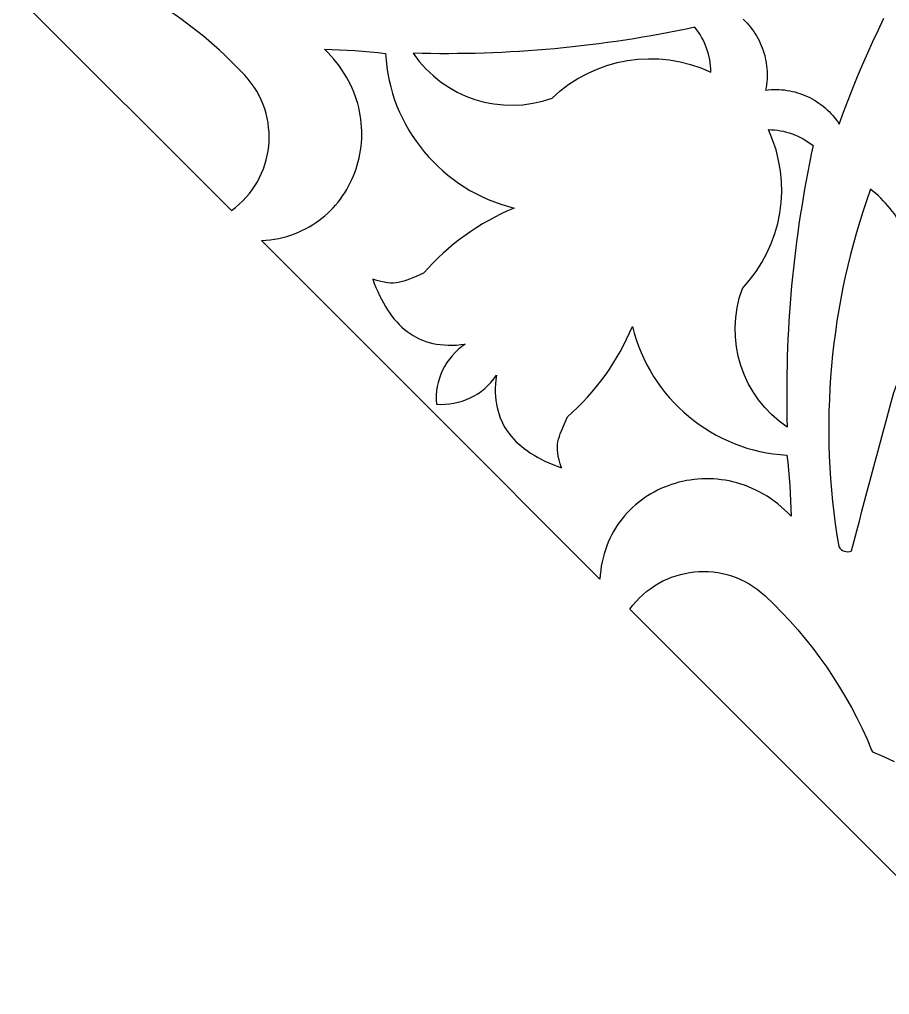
# Model space of a CAD drawing. Extents: x 3927 to 5087, y -513 to 1114.
# Drawn here: x 4720.4 to 4796.1, y 333.5 to 418.3 of the extents above; entities that cross this region are included whole.
import ezdxf

# ---------------------------------------------------------------- set-up
doc = ezdxf.new("R2010")
doc.units = 0
doc.layers.add('LAYER_1', color=18, linetype='CONTINUOUS')

msp = doc.modelspace()

# ---------------------------------------------------------------- linework, layer by layer
at = {"layer": 'LAYER_1'}
msp.add_lwpolyline([(4720.359, 420.159), (4738.805, 401.713), (4739.155, 401.979), (4739.486, 402.26), (4739.797, 402.556), (4740.09, 402.866), (4740.362, 403.188), (4740.615, 403.522), (4740.849, 403.867), (4741.062, 404.222), (4741.256, 404.587), (4741.429, 404.959), (4741.583, 405.339), (4741.716, 405.726), (4741.829, 406.118), (4741.921, 406.516), (4741.993, 406.917), (4742.044, 407.321), (4742.075, 407.727), (4742.084, 408.135), (4742.073, 408.543), (4742.04, 408.95), (4741.986, 409.356), (4741.911, 409.76), (4741.815, 410.161), (4741.697, 410.557), (4741.558, 410.949), (4741.397, 411.335), (4741.214, 411.714), (4741.009, 412.086), (4740.782, 412.449), (4740.533, 412.803), (4740.261, 413.147), (4739.968, 413.48, 0.129946), (4723.41, 423.876)], format="xyb", dxfattribs=at)
for points in [[(4783.345, 418.349), (4783.513, 418.184), (4783.675, 418.014), (4783.83, 417.839), (4783.978, 417.66), (4784.12, 417.475), (4784.254, 417.287), (4784.382, 417.094), (4784.503, 416.897), (4784.616, 416.696), (4784.723, 416.492), (4784.822, 416.284), (4784.914, 416.073), (4784.999, 415.859), (4785.076, 415.642), (4785.145, 415.423), (4785.207, 415.201), (4785.262, 414.977), (4785.308, 414.751), (4785.347, 414.524), (4785.378, 414.295), (4785.401, 414.064), (4785.416, 413.832), (4785.422, 413.599), (4785.421, 413.366), (4785.411, 413.132), (4785.393, 412.897), (4785.366, 412.663), (4785.331, 412.428), (4785.288, 412.194), (4785.525, 412.22), (4785.761, 412.238), (4785.997, 412.247), (4786.232, 412.248), (4786.467, 412.24), (4786.7, 412.224), (4786.931, 412.2), (4787.161, 412.169), (4787.389, 412.129), (4787.616, 412.081), (4787.84, 412.026), (4788.062, 411.962), (4788.281, 411.892), (4788.498, 411.814), (4788.711, 411.728), (4788.922, 411.635), (4789.129, 411.535), (4789.332, 411.428), (4789.532, 411.313), (4789.728, 411.192), (4789.92, 411.064), (4790.107, 410.929), (4790.29, 410.787), (4790.469, 410.639), (4790.642, 410.484), (4790.81, 410.323), (4790.973, 410.155), (4791.131, 409.982), (4791.283, 409.802), (4791.428, 409.616), (4791.568, 409.424), (4791.702, 409.226), (4792.081, 410.272), (4792.473, 411.313), (4792.878, 412.348), (4793.297, 413.378), (4793.73, 414.402), (4794.175, 415.42), (4794.634, 416.432), (4795.106, 417.438), (4795.591, 418.437)], [(4806.996, 333.522), (4790.237, 350.281), (4790.101, 350.416), (4773.478, 367.039), (4773.744, 367.39), (4774.026, 367.721), (4774.321, 368.032), (4774.631, 368.324), (4774.953, 368.597), (4775.287, 368.85), (4775.632, 369.084), (4775.987, 369.297), (4776.352, 369.491), (4776.724, 369.664), (4777.104, 369.818), (4777.491, 369.951), (4777.884, 370.064), (4778.281, 370.156), (4778.682, 370.228), (4779.086, 370.279), (4779.492, 370.309), (4779.9, 370.319), (4780.308, 370.307), (4780.715, 370.275), (4781.121, 370.221), (4781.525, 370.146), (4781.926, 370.05), (4782.322, 369.932), (4782.714, 369.793), (4783.1, 369.631), (4783.479, 369.448), (4783.851, 369.243), (4784.214, 369.017), (4784.568, 368.768), (4784.912, 368.496), (4785.245, 368.203), (4785.99, 367.488), (4786.714, 366.754), (4787.417, 366.002), (4788.099, 365.232), (4788.759, 364.445), (4789.397, 363.641), (4790.014, 362.82), (4790.608, 361.984), (4791.179, 361.132), (4791.727, 360.266), (4792.252, 359.384), (4792.753, 358.489), (4793.231, 357.58), (4793.684, 356.658), (4794.113, 355.724), (4794.518, 354.777), (4794.58, 354.624), (4795.538, 354.219), (4796.484, 353.79)]]:
    msp.add_lwpolyline(points, dxfattribs=at)
for points in [[(4754.625, 415.399, 0.343348), (4766.706, 411.5, -0.30826), (4780.52, 413.762, 0.170224), (4779.124, 417.661, -0.060362)], [(4787.164, 382.859, -0.343348), (4783.265, 394.941, 0.30826), (4785.527, 408.755, -0.170224), (4789.426, 407.359, 0.060362)], [(4797.415, 399.876, 0.115328), (4794.412, 403.573, 0.128981), (4791.647, 372.496, 0.4), (4792.776, 372.12, -0.004418), (4796.453, 385.899, 0.149279)]]:
    msp.add_lwpolyline(points, format="xyb", close=True, dxfattribs=at)
msp.add_lwpolyline([(4756.142, 384.376), (4741.415, 399.103), (4741.802, 399.13), (4742.181, 399.171), (4742.553, 399.226), (4742.918, 399.294), (4743.275, 399.376), (4743.624, 399.47), (4743.966, 399.577), (4744.3, 399.696), (4744.626, 399.826), (4744.943, 399.968), (4745.253, 400.121), (4745.554, 400.285), (4745.847, 400.46), (4746.131, 400.645), (4746.406, 400.839), (4746.673, 401.043), (4746.931, 401.257), (4747.18, 401.479), (4747.419, 401.71), (4747.65, 401.949), (4747.871, 402.196), (4748.082, 402.45), (4748.284, 402.712), (4748.476, 402.981), (4748.659, 403.256), (4748.831, 403.538), (4748.994, 403.826), (4749.146, 404.119), (4749.288, 404.418), (4749.419, 404.722), (4749.54, 405.03), (4749.651, 405.343), (4749.75, 405.66), (4749.839, 405.981), (4749.917, 406.305), (4749.984, 406.632), (4750.039, 406.962), (4750.084, 407.294), (4750.116, 407.629), (4750.138, 407.965), (4750.147, 408.303), (4750.145, 408.642), (4750.131, 408.981), (4750.105, 409.322), (4750.067, 409.662), (4750.017, 410.003), (4749.954, 410.343), (4749.879, 410.682), (4749.791, 411.02), (4749.691, 411.356), (4749.578, 411.691), (4749.452, 412.024), (4749.312, 412.354), (4749.16, 412.682), (4748.995, 413.007), (4748.816, 413.328), (4748.623, 413.646), (4748.417, 413.96), (4748.198, 414.269), (4747.964, 414.574), (4747.717, 414.873), (4747.455, 415.168), (4747.179, 415.457), (4746.889, 415.74), (4747.555, 415.724), (4748.221, 415.699), (4748.887, 415.667), (4749.553, 415.626), (4750.219, 415.577), (4750.884, 415.519), (4751.549, 415.453), (4752.214, 415.379), (4752.255, 414.783), (4752.321, 414.193), (4752.411, 413.609), (4752.526, 413.032), (4752.663, 412.461), (4752.823, 411.899), (4753.006, 411.345), (4753.21, 410.8), (4753.436, 410.264), (4753.683, 409.738), (4753.95, 409.224), (4754.237, 408.72), (4754.544, 408.229), (4754.869, 407.749), (4755.213, 407.283), (4755.575, 406.831), (4755.954, 406.393), (4756.351, 405.97), (4756.763, 405.562), (4757.192, 405.17), (4757.636, 404.795), (4758.095, 404.437), (4758.569, 404.096), (4759.057, 403.775), (4759.558, 403.472), (4760.072, 403.188), (4760.599, 402.925), (4761.138, 402.683), (4761.688, 402.462), (4762.25, 402.262), (4762.822, 402.086), (4763.404, 401.932), (4762.839, 401.687), (4762.282, 401.426), (4761.734, 401.15), (4761.195, 400.859), (4760.665, 400.553), (4760.145, 400.233), (4759.635, 399.898), (4759.135, 399.549), (4758.645, 399.186), (4758.165, 398.809), (4757.697, 398.419), (4757.24, 398.015), (4756.795, 397.598), (4756.361, 397.167), (4755.939, 396.724), (4755.53, 396.269), (4754.869, 395.99), (4754.31, 395.756), (4754.057, 395.658), (4753.817, 395.574), (4753.584, 395.506), (4753.355, 395.454), (4753.124, 395.42), (4752.887, 395.404), (4752.64, 395.407), (4752.379, 395.431), (4752.098, 395.477), (4751.794, 395.546), (4751.461, 395.638), (4751.096, 395.755), (4751.236, 395.38), (4751.382, 395.017), (4751.533, 394.664), (4751.691, 394.323), (4751.854, 393.993), (4752.024, 393.676), (4752.201, 393.37), (4752.384, 393.076), (4752.574, 392.795), (4752.77, 392.526), (4752.974, 392.269), (4753.185, 392.026), (4753.403, 391.795), (4753.629, 391.577), (4753.863, 391.373), (4754.104, 391.182), (4754.353, 391.005), (4754.61, 390.842), (4754.876, 390.692), (4755.15, 390.557), (4755.433, 390.436), (4755.724, 390.329), (4756.024, 390.237), (4756.333, 390.16), (4756.651, 390.098), (4756.979, 390.051), (4757.316, 390.019), (4757.662, 390.002), (4758.019, 390.002), (4758.385, 390.017), (4758.761, 390.048), (4759.148, 390.095), (4758.832, 389.868), (4758.536, 389.624), (4758.259, 389.362), (4758.002, 389.083), (4757.766, 388.79), (4757.551, 388.482), (4757.357, 388.161), (4757.185, 387.829), (4757.035, 387.485), (4756.907, 387.132), (4756.802, 386.77), (4756.72, 386.401), (4756.662, 386.025), (4756.628, 385.644), (4756.618, 385.259), (4756.634, 384.871), (4757.022, 384.855), (4757.407, 384.864), (4757.788, 384.898), (4758.164, 384.955), (4758.533, 385.037), (4758.895, 385.141), (4759.248, 385.269), (4759.592, 385.419), (4759.925, 385.591), (4760.246, 385.785), (4760.554, 386), (4760.848, 386.237), (4761.126, 386.493), (4761.389, 386.77), (4761.633, 387.067), (4761.86, 387.382), (4761.813, 386.996), (4761.782, 386.62), (4761.767, 386.253), (4761.768, 385.897), (4761.784, 385.551), (4761.816, 385.214), (4761.863, 384.886), (4761.925, 384.568), (4762.003, 384.259), (4762.095, 383.959), (4762.201, 383.667), (4762.322, 383.385), (4762.458, 383.111), (4762.607, 382.845), (4762.77, 382.588), (4762.948, 382.339), (4763.138, 382.097), (4763.343, 381.864), (4763.56, 381.638), (4763.791, 381.42), (4764.034, 381.209), (4764.291, 381.005), (4764.56, 380.808), (4764.841, 380.619), (4765.135, 380.436), (4765.441, 380.259), (4765.758, 380.089), (4766.088, 379.926), (4766.429, 379.768), (4766.782, 379.617), (4767.146, 379.471), (4767.521, 379.331), (4767.403, 379.696), (4767.311, 380.028), (4767.242, 380.333), (4767.197, 380.613), (4767.172, 380.875), (4767.169, 381.122), (4767.185, 381.359), (4767.219, 381.589), (4767.271, 381.819), (4767.339, 382.052), (4767.423, 382.292), (4767.521, 382.545), (4767.755, 383.104), (4768.034, 383.765), (4768.49, 384.174), (4768.933, 384.596), (4769.363, 385.03), (4769.78, 385.475), (4770.184, 385.932), (4770.574, 386.4), (4770.951, 386.88), (4771.314, 387.369), (4771.663, 387.87), (4771.998, 388.38), (4772.318, 388.9), (4772.624, 389.43), (4772.915, 389.969), (4773.191, 390.517), (4773.452, 391.074), (4773.697, 391.639), (4773.851, 391.057), (4774.027, 390.485), (4774.227, 389.923), (4774.448, 389.373), (4774.69, 388.834), (4774.953, 388.307), (4775.237, 387.793), (4775.54, 387.292), (4775.862, 386.804), (4776.202, 386.33), (4776.56, 385.871), (4776.935, 385.427), (4777.327, 384.998), (4777.735, 384.585), (4778.158, 384.189), (4778.596, 383.81), (4779.049, 383.448), (4779.515, 383.104), (4779.994, 382.779), (4780.485, 382.472), (4780.989, 382.185), (4781.504, 381.918), (4782.029, 381.671), (4782.565, 381.445), (4783.11, 381.241), (4783.664, 381.058), (4784.227, 380.898), (4784.797, 380.76), (4785.374, 380.646), (4785.958, 380.556), (4786.548, 380.49), (4787.144, 380.449), (4787.218, 379.784), (4787.284, 379.119), (4787.342, 378.453), (4787.391, 377.788), (4787.432, 377.122), (4787.465, 376.456), (4787.489, 375.79), (4787.505, 375.124), (4787.222, 375.414), (4786.933, 375.69), (4786.638, 375.951), (4786.339, 376.199), (4786.034, 376.432), (4785.725, 376.652), (4785.411, 376.858), (4785.093, 377.051), (4784.772, 377.229), (4784.447, 377.395), (4784.12, 377.547), (4783.789, 377.686), (4783.456, 377.813), (4783.121, 377.926), (4782.785, 378.026), (4782.447, 378.114), (4782.108, 378.189), (4781.768, 378.252), (4781.427, 378.302), (4781.087, 378.34), (4780.747, 378.366), (4780.407, 378.38), (4780.068, 378.382), (4779.73, 378.373), (4779.394, 378.351), (4779.059, 378.318), (4778.727, 378.274), (4778.397, 378.219), (4778.07, 378.152), (4777.746, 378.074), (4777.425, 377.985), (4777.108, 377.886), (4776.795, 377.775), (4776.487, 377.654), (4776.183, 377.523), (4775.884, 377.381), (4775.591, 377.228), (4775.303, 377.066), (4775.021, 376.894), (4774.746, 376.711), (4774.477, 376.519), (4774.215, 376.317), (4773.961, 376.105), (4773.714, 375.885), (4773.475, 375.654), (4773.244, 375.415), (4773.022, 375.166), (4772.808, 374.908), (4772.604, 374.641), (4772.41, 374.366), (4772.225, 374.082), (4772.051, 373.789), (4771.887, 373.488), (4771.733, 373.178), (4771.591, 372.861), (4771.461, 372.535), (4771.342, 372.201), (4771.235, 371.859), (4771.141, 371.51), (4771.06, 371.153), (4770.991, 370.788), (4770.936, 370.416), (4770.895, 370.036), (4770.868, 369.65)], close=True, dxfattribs=at)

doc.saveas('drawing.dxf')
